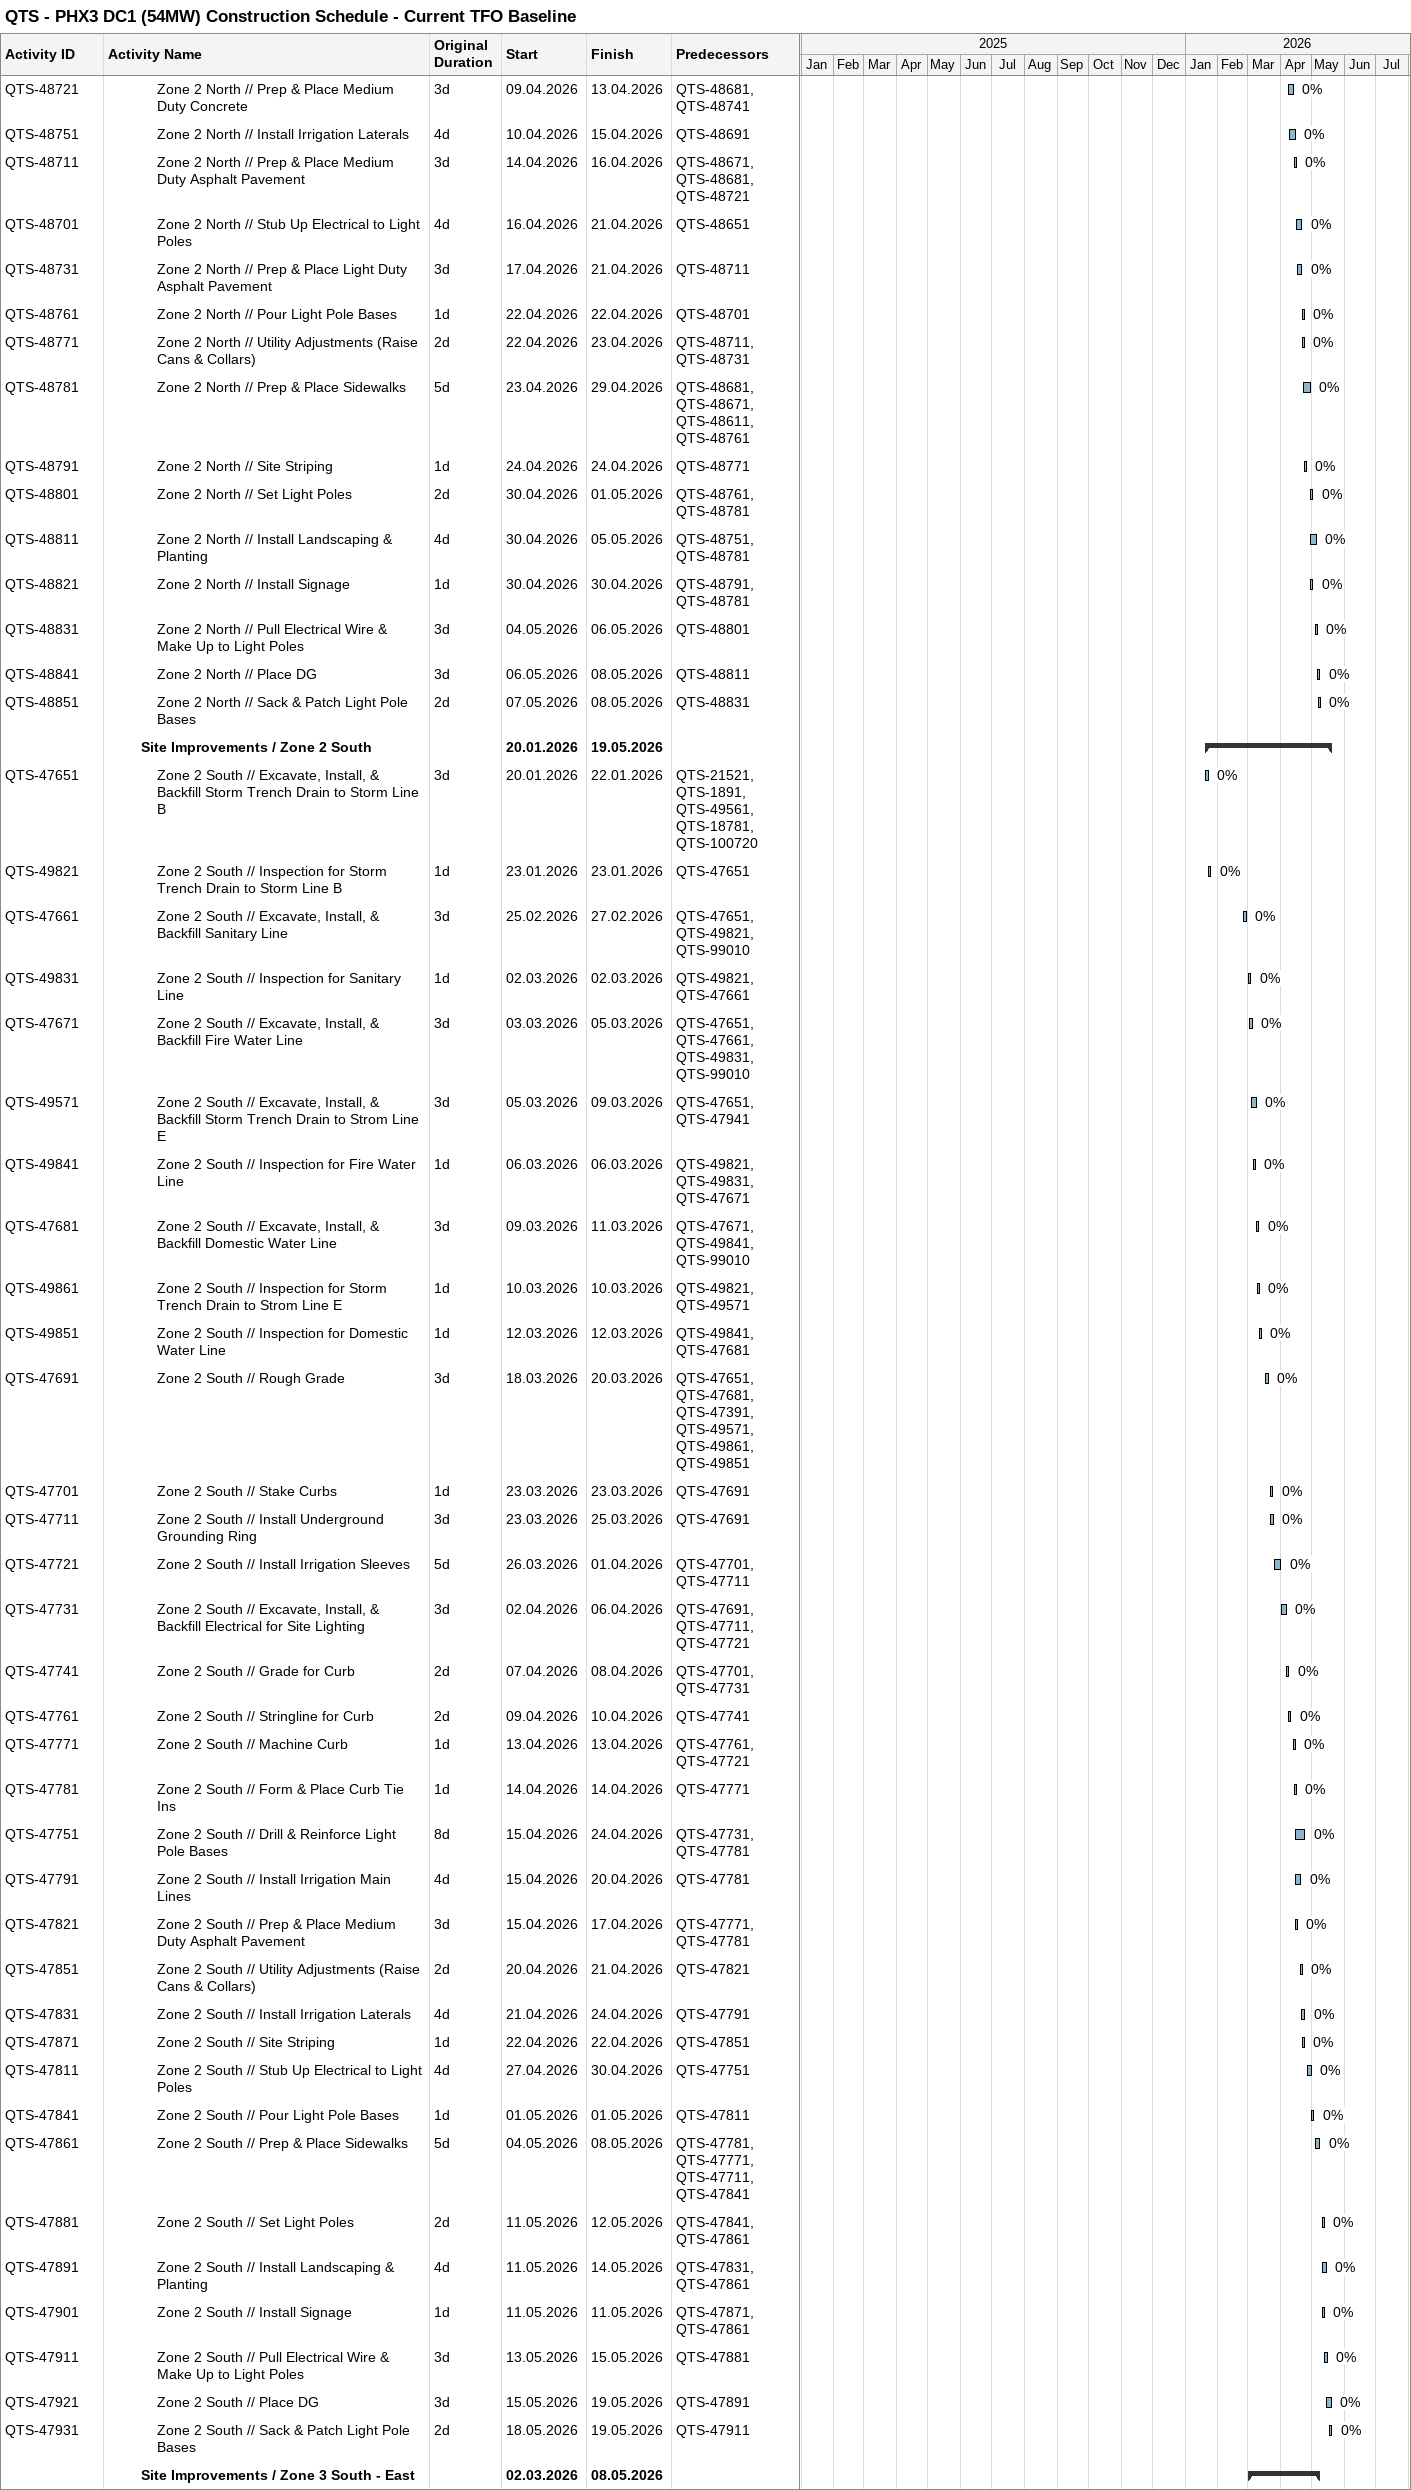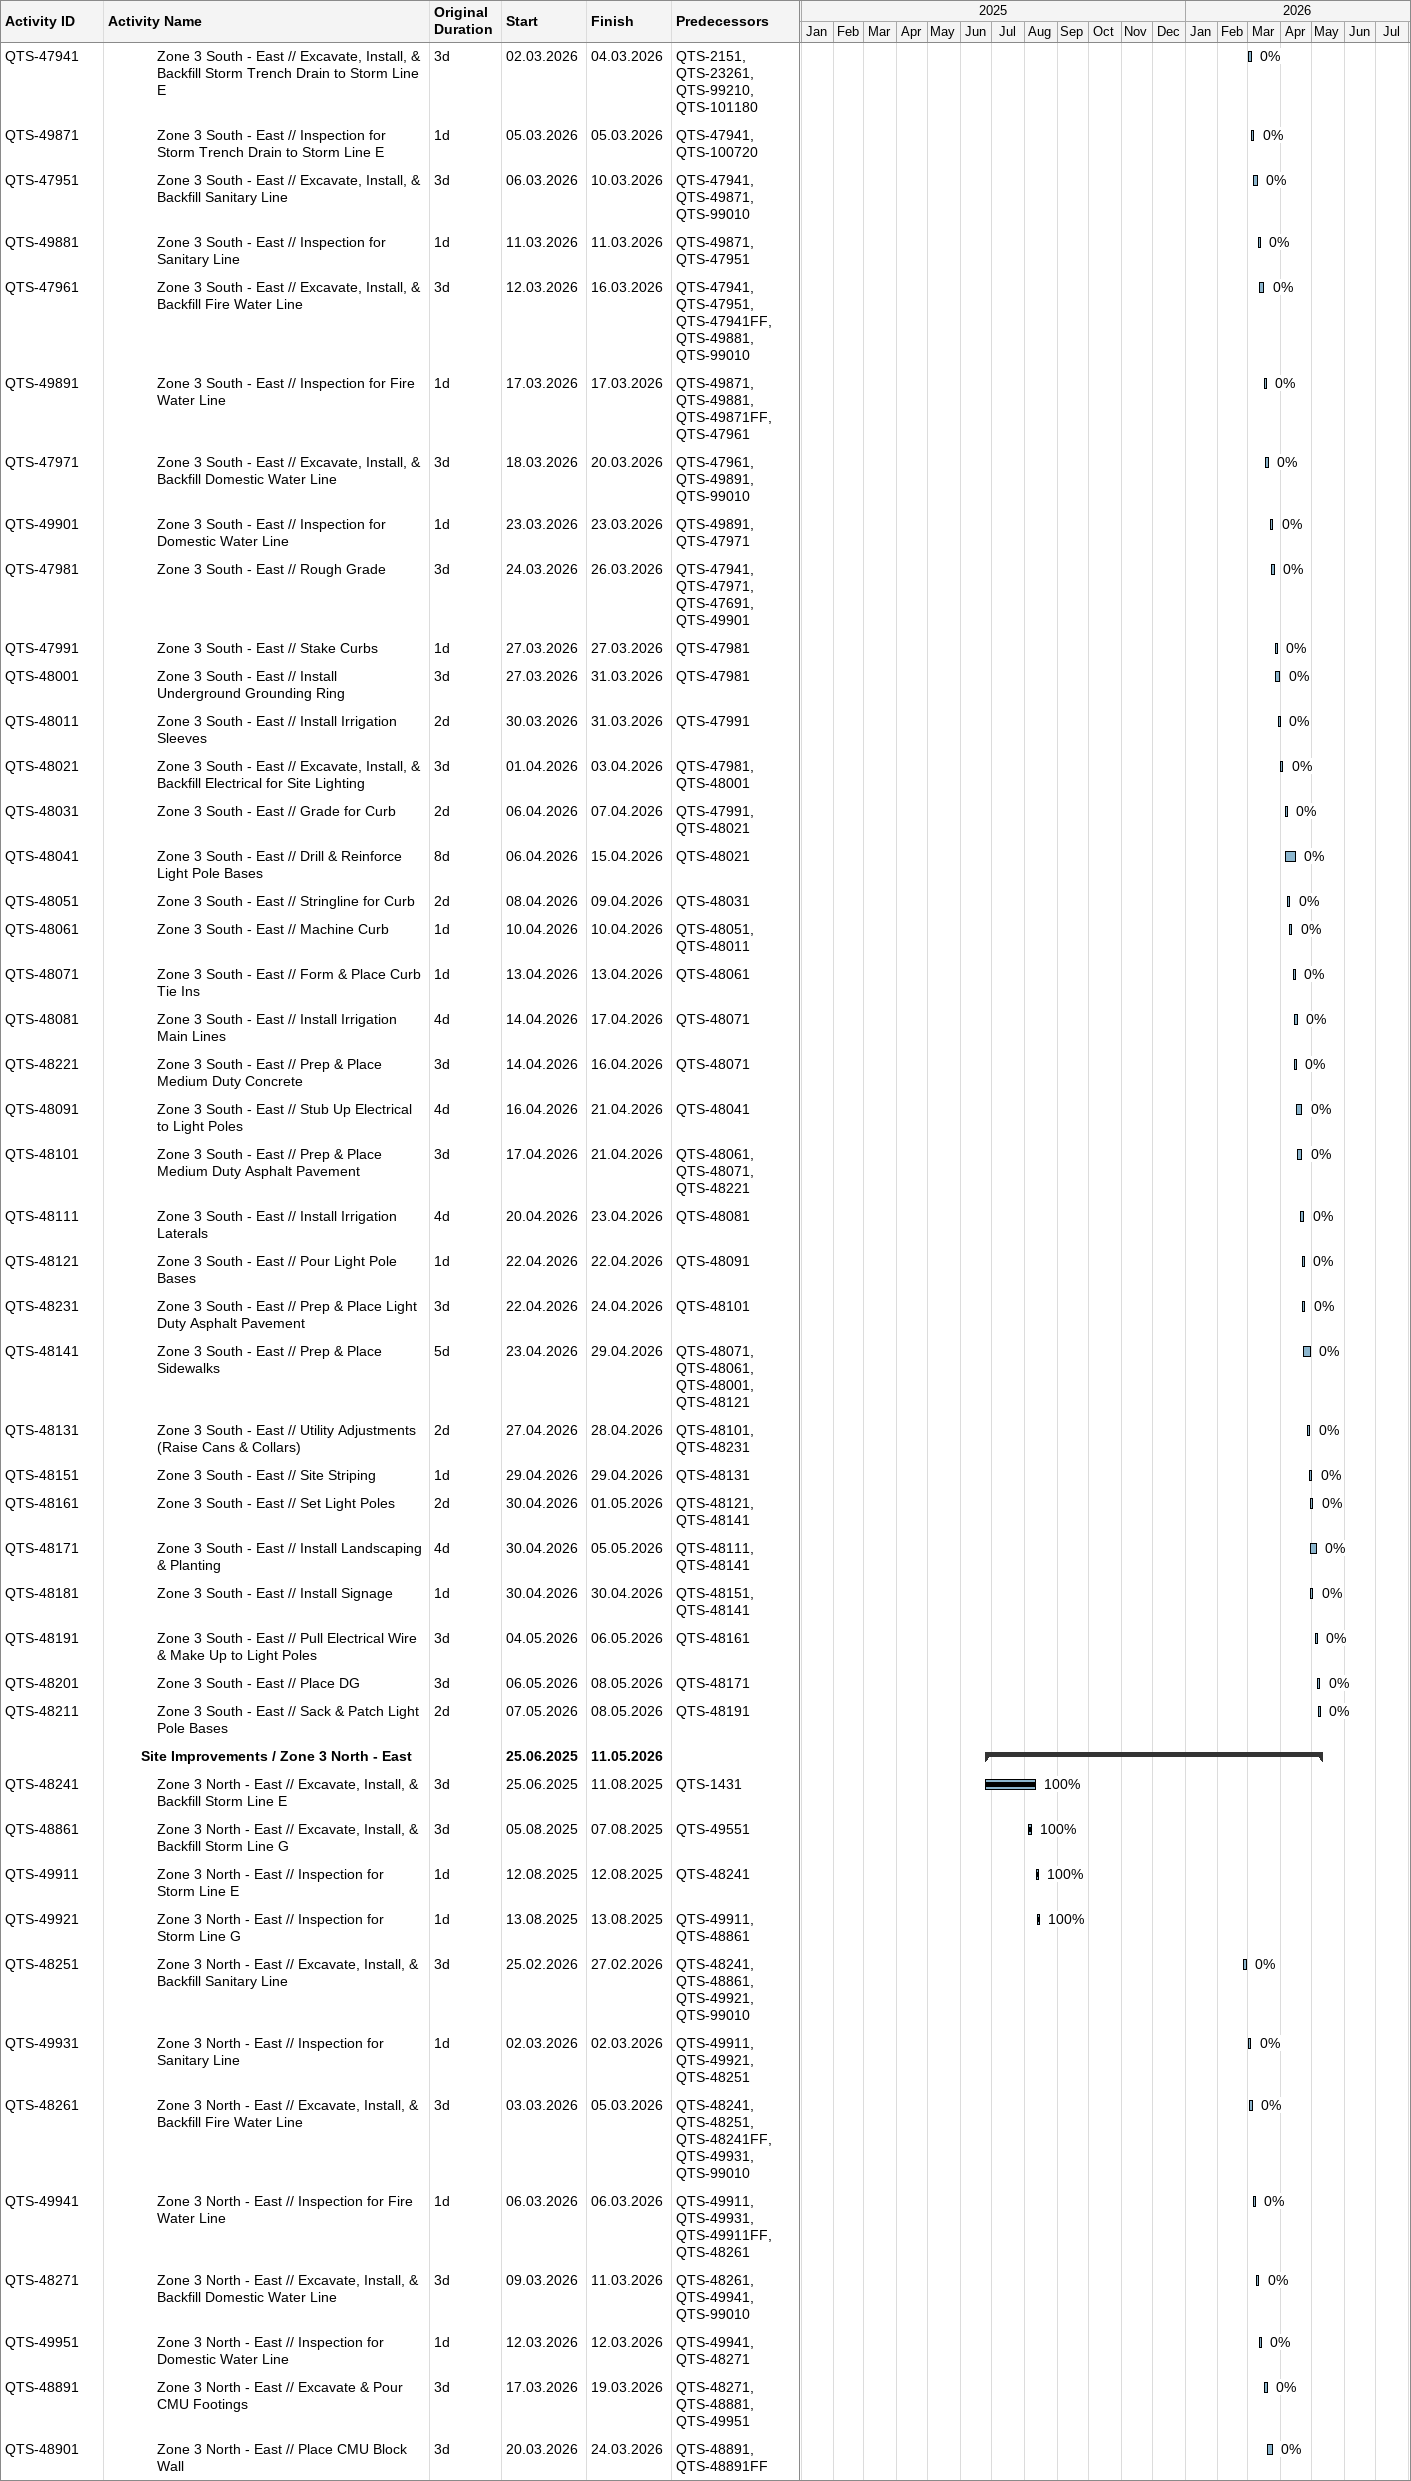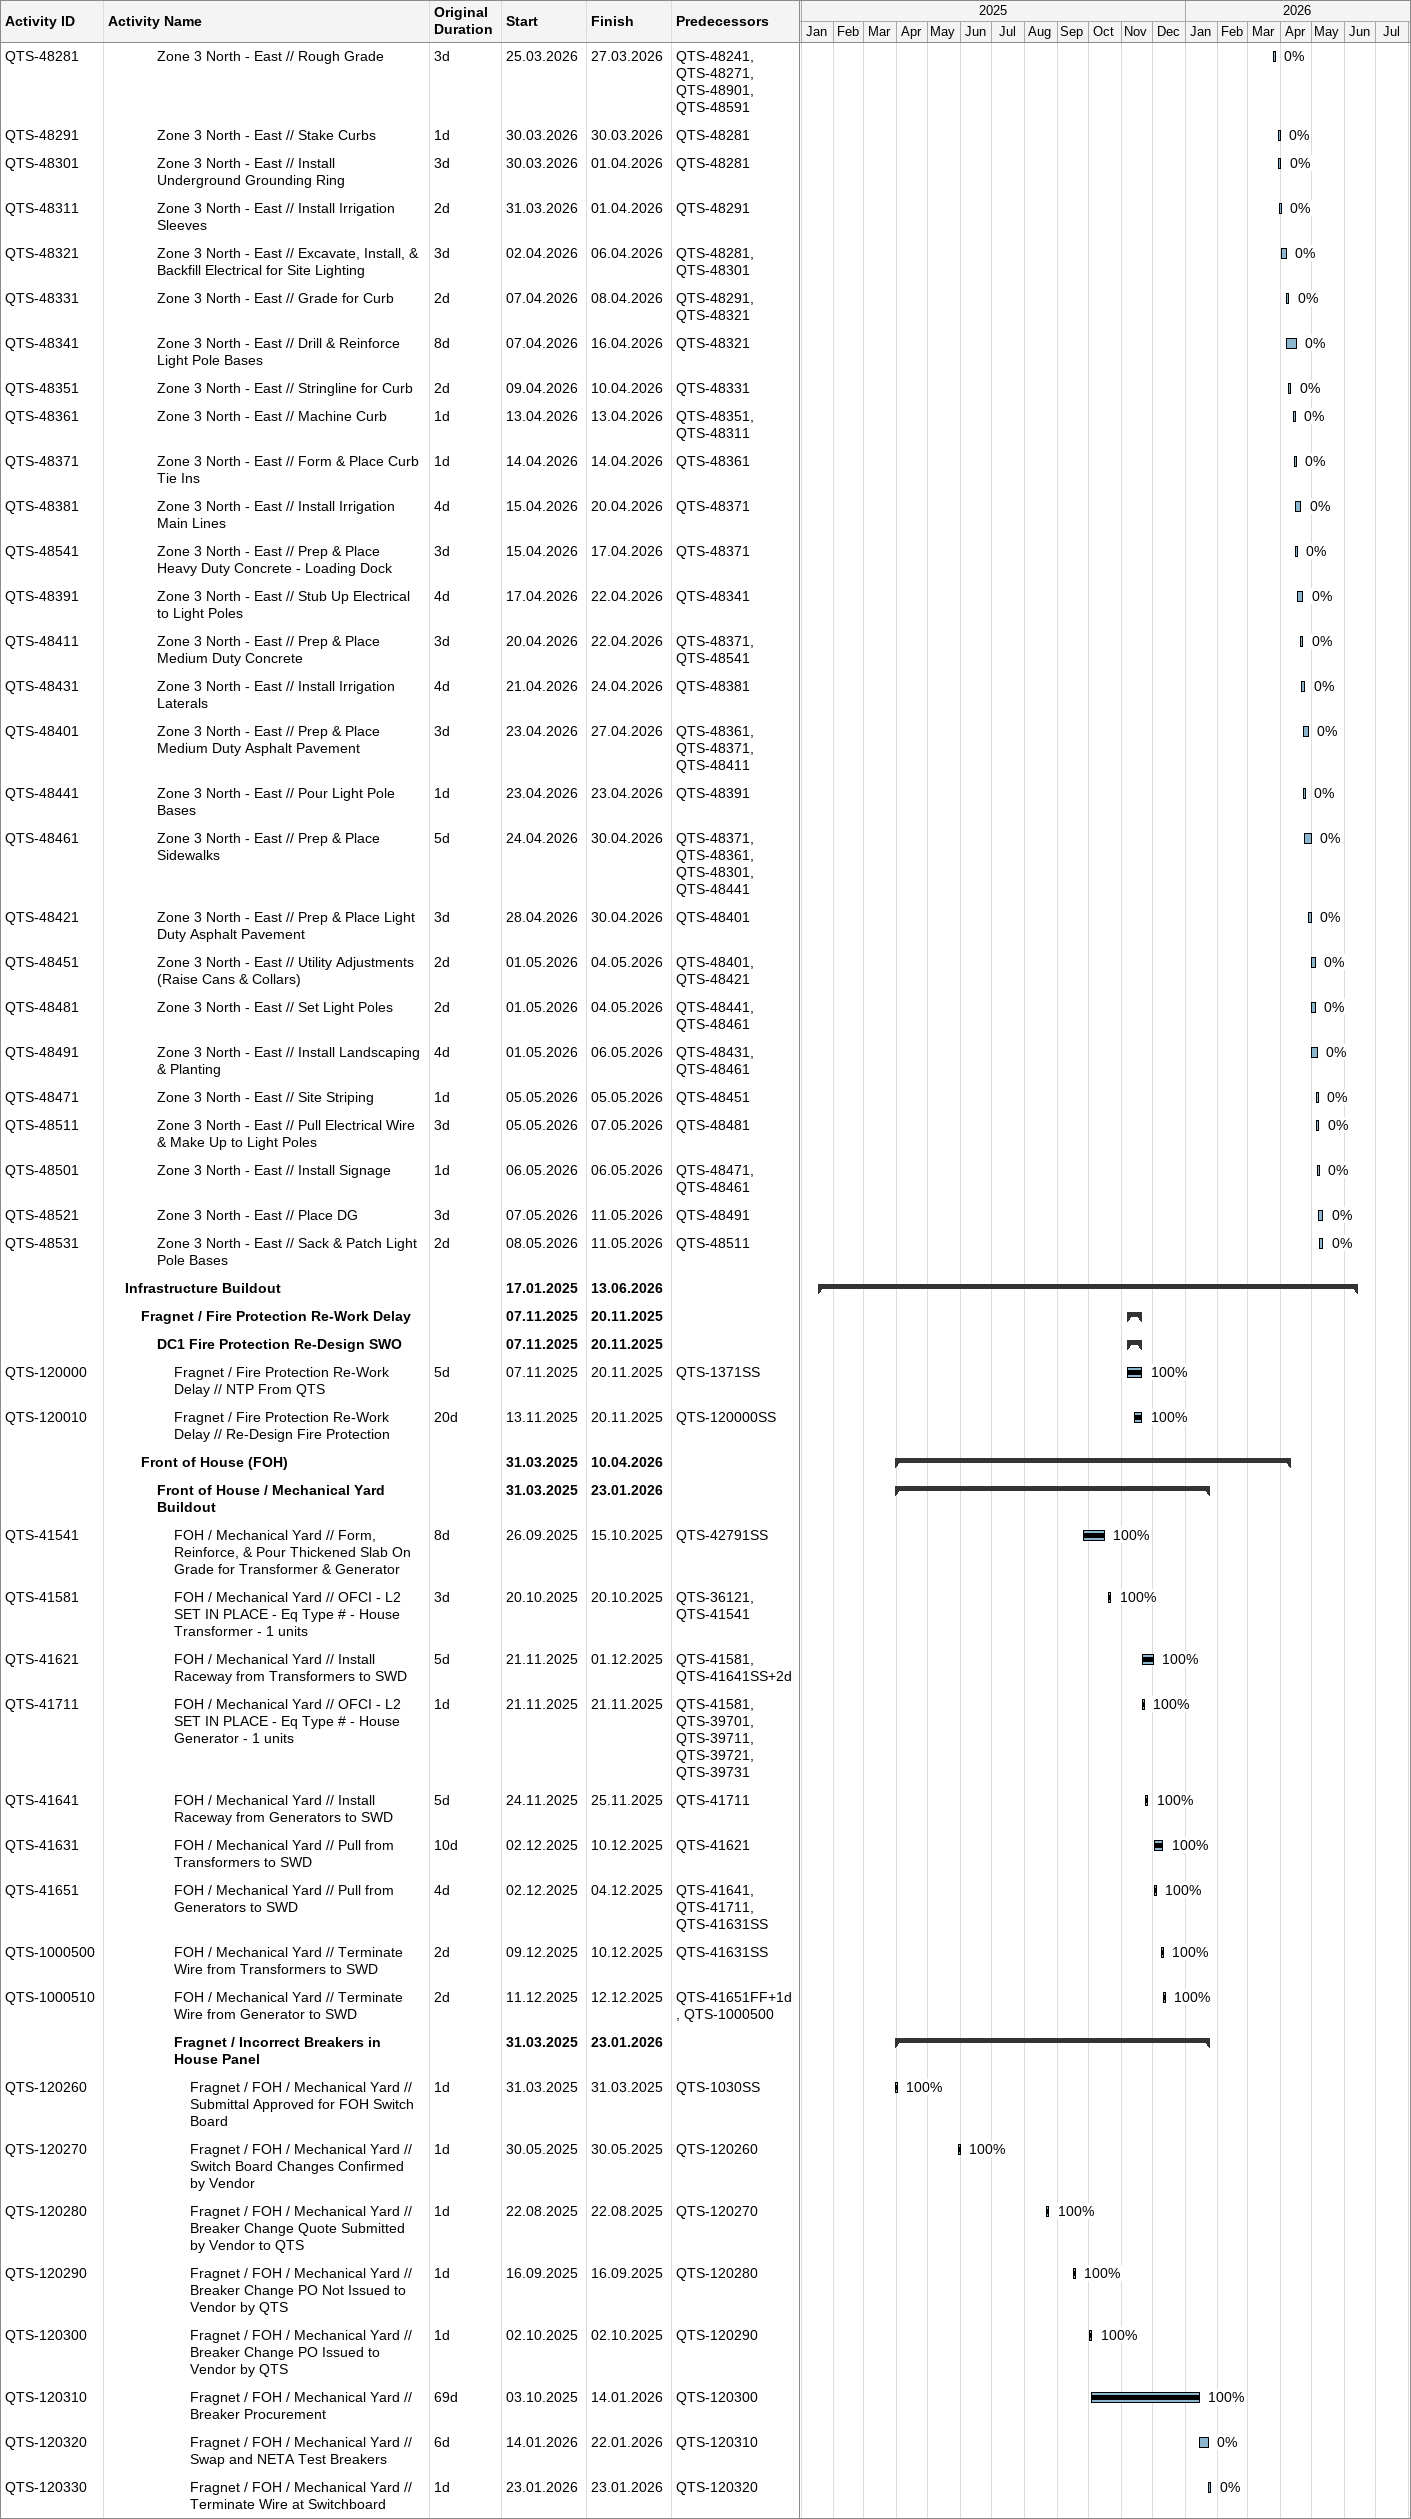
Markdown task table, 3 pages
QTS - PHX3 DC1 (54MW) Construction Schedule - Current TFO Baseline

| ID | Level | Task | Original duration | Start | Finish | Predecessors | % complete |
|---|---|---|---|---|---|---|---|
| QTS-48721 | 4 | Zone 2 North // Prep & Place Medium Duty Concrete | 3d | 2026-04-09 | 2026-04-13 | QTS-48681, QTS-48741 | 0 |
| QTS-48751 | 4 | Zone 2 North // Install Irrigation Laterals | 4d | 2026-04-10 | 2026-04-15 | QTS-48691 | 0 |
| QTS-48711 | 4 | Zone 2 North // Prep & Place Medium Duty Asphalt Pavement | 3d | 2026-04-14 | 2026-04-16 | QTS-48671, QTS-48681, QTS-48721 | 0 |
| QTS-48701 | 4 | Zone 2 North // Stub Up Electrical to Light Poles | 4d | 2026-04-16 | 2026-04-21 | QTS-48651 | 0 |
| QTS-48731 | 4 | Zone 2 North // Prep & Place Light Duty Asphalt Pavement | 3d | 2026-04-17 | 2026-04-21 | QTS-48711 | 0 |
| QTS-48761 | 4 | Zone 2 North // Pour Light Pole Bases | 1d | 2026-04-22 | 2026-04-22 | QTS-48701 | 0 |
| QTS-48771 | 4 | Zone 2 North // Utility Adjustments (Raise Cans & Collars) | 2d | 2026-04-22 | 2026-04-23 | QTS-48711, QTS-48731 | 0 |
| QTS-48781 | 4 | Zone 2 North // Prep & Place Sidewalks | 5d | 2026-04-23 | 2026-04-29 | QTS-48681, QTS-48671, QTS-48611, QTS-48761 | 0 |
| QTS-48791 | 4 | Zone 2 North // Site Striping | 1d | 2026-04-24 | 2026-04-24 | QTS-48771 | 0 |
| QTS-48801 | 4 | Zone 2 North // Set Light Poles | 2d | 2026-04-30 | 2026-05-01 | QTS-48761, QTS-48781 | 0 |
| QTS-48811 | 4 | Zone 2 North // Install Landscaping & Planting | 4d | 2026-04-30 | 2026-05-05 | QTS-48751, QTS-48781 | 0 |
| QTS-48821 | 4 | Zone 2 North // Install Signage | 1d | 2026-04-30 | 2026-04-30 | QTS-48791, QTS-48781 | 0 |
| QTS-48831 | 4 | Zone 2 North // Pull Electrical Wire & Make Up to Light Poles | 3d | 2026-05-04 | 2026-05-06 | QTS-48801 | 0 |
| QTS-48841 | 4 | Zone 2 North // Place DG | 3d | 2026-05-06 | 2026-05-08 | QTS-48811 | 0 |
| QTS-48851 | 4 | Zone 2 North // Sack & Patch Light Pole Bases | 2d | 2026-05-07 | 2026-05-08 | QTS-48831 | 0 |
|  | 3 | **Site Improvements / Zone 2 South** |  | 2026-01-20 | 2026-05-19 |  |  |
| QTS-47651 | 4 | Zone 2 South // Excavate, Install, & Backfill Storm Trench Drain to Storm Line B | 3d | 2026-01-20 | 2026-01-22 | QTS-21521, QTS-1891, QTS-49561, QTS-18781, QTS-100720 | 0 |
| QTS-49821 | 4 | Zone 2 South // Inspection for Storm Trench Drain to Storm Line B | 1d | 2026-01-23 | 2026-01-23 | QTS-47651 | 0 |
| QTS-47661 | 4 | Zone 2 South // Excavate, Install, & Backfill Sanitary Line | 3d | 2026-02-25 | 2026-02-27 | QTS-47651, QTS-49821, QTS-99010 | 0 |
| QTS-49831 | 4 | Zone 2 South // Inspection for Sanitary Line | 1d | 2026-03-02 | 2026-03-02 | QTS-49821, QTS-47661 | 0 |
| QTS-47671 | 4 | Zone 2 South // Excavate, Install, & Backfill Fire Water Line | 3d | 2026-03-03 | 2026-03-05 | QTS-47651, QTS-47661, QTS-49831, QTS-99010 | 0 |
| QTS-49571 | 4 | Zone 2 South // Excavate, Install, & Backfill Storm Trench Drain to Strom Line E | 3d | 2026-03-05 | 2026-03-09 | QTS-47651, QTS-47941 | 0 |
| QTS-49841 | 4 | Zone 2 South // Inspection for Fire Water Line | 1d | 2026-03-06 | 2026-03-06 | QTS-49821, QTS-49831, QTS-47671 | 0 |
| QTS-47681 | 4 | Zone 2 South // Excavate, Install, & Backfill Domestic Water Line | 3d | 2026-03-09 | 2026-03-11 | QTS-47671, QTS-49841, QTS-99010 | 0 |
| QTS-49861 | 4 | Zone 2 South // Inspection for Storm Trench Drain to Strom Line E | 1d | 2026-03-10 | 2026-03-10 | QTS-49821, QTS-49571 | 0 |
| QTS-49851 | 4 | Zone 2 South // Inspection for Domestic Water Line | 1d | 2026-03-12 | 2026-03-12 | QTS-49841, QTS-47681 | 0 |
| QTS-47691 | 4 | Zone 2 South // Rough Grade | 3d | 2026-03-18 | 2026-03-20 | QTS-47651, QTS-47681, QTS-47391, QTS-49571, QTS-49861, QTS-49851 | 0 |
| QTS-47701 | 4 | Zone 2 South // Stake Curbs | 1d | 2026-03-23 | 2026-03-23 | QTS-47691 | 0 |
| QTS-47711 | 4 | Zone 2 South // Install Underground Grounding Ring | 3d | 2026-03-23 | 2026-03-25 | QTS-47691 | 0 |
| QTS-47721 | 4 | Zone 2 South // Install Irrigation Sleeves | 5d | 2026-03-26 | 2026-04-01 | QTS-47701, QTS-47711 | 0 |
| QTS-47731 | 4 | Zone 2 South // Excavate, Install, & Backfill Electrical for Site Lighting | 3d | 2026-04-02 | 2026-04-06 | QTS-47691, QTS-47711, QTS-47721 | 0 |
| QTS-47741 | 4 | Zone 2 South // Grade for Curb | 2d | 2026-04-07 | 2026-04-08 | QTS-47701, QTS-47731 | 0 |
| QTS-47761 | 4 | Zone 2 South // Stringline for Curb | 2d | 2026-04-09 | 2026-04-10 | QTS-47741 | 0 |
| QTS-47771 | 4 | Zone 2 South // Machine Curb | 1d | 2026-04-13 | 2026-04-13 | QTS-47761, QTS-47721 | 0 |
| QTS-47781 | 4 | Zone 2 South // Form & Place Curb Tie Ins | 1d | 2026-04-14 | 2026-04-14 | QTS-47771 | 0 |
| QTS-47751 | 4 | Zone 2 South // Drill & Reinforce Light Pole Bases | 8d | 2026-04-15 | 2026-04-24 | QTS-47731, QTS-47781 | 0 |
| QTS-47791 | 4 | Zone 2 South // Install Irrigation Main Lines | 4d | 2026-04-15 | 2026-04-20 | QTS-47781 | 0 |
| QTS-47821 | 4 | Zone 2 South // Prep & Place Medium Duty Asphalt Pavement | 3d | 2026-04-15 | 2026-04-17 | QTS-47771, QTS-47781 | 0 |
| QTS-47851 | 4 | Zone 2 South // Utility Adjustments (Raise Cans & Collars) | 2d | 2026-04-20 | 2026-04-21 | QTS-47821 | 0 |
| QTS-47831 | 4 | Zone 2 South // Install Irrigation Laterals | 4d | 2026-04-21 | 2026-04-24 | QTS-47791 | 0 |
| QTS-47871 | 4 | Zone 2 South // Site Striping | 1d | 2026-04-22 | 2026-04-22 | QTS-47851 | 0 |
| QTS-47811 | 4 | Zone 2 South // Stub Up Electrical to Light Poles | 4d | 2026-04-27 | 2026-04-30 | QTS-47751 | 0 |
| QTS-47841 | 4 | Zone 2 South // Pour Light Pole Bases | 1d | 2026-05-01 | 2026-05-01 | QTS-47811 | 0 |
| QTS-47861 | 4 | Zone 2 South // Prep & Place Sidewalks | 5d | 2026-05-04 | 2026-05-08 | QTS-47781, QTS-47771, QTS-47711, QTS-47841 | 0 |
| QTS-47881 | 4 | Zone 2 South // Set Light Poles | 2d | 2026-05-11 | 2026-05-12 | QTS-47841, QTS-47861 | 0 |
| QTS-47891 | 4 | Zone 2 South // Install Landscaping & Planting | 4d | 2026-05-11 | 2026-05-14 | QTS-47831, QTS-47861 | 0 |
| QTS-47901 | 4 | Zone 2 South // Install Signage | 1d | 2026-05-11 | 2026-05-11 | QTS-47871, QTS-47861 | 0 |
| QTS-47911 | 4 | Zone 2 South // Pull Electrical Wire & Make Up to Light Poles | 3d | 2026-05-13 | 2026-05-15 | QTS-47881 | 0 |
| QTS-47921 | 4 | Zone 2 South // Place DG | 3d | 2026-05-15 | 2026-05-19 | QTS-47891 | 0 |
| QTS-47931 | 4 | Zone 2 South // Sack & Patch Light Pole Bases | 2d | 2026-05-18 | 2026-05-19 | QTS-47911 | 0 |
|  | 3 | **Site Improvements / Zone 3 South - East** |  | 2026-03-02 | 2026-05-08 |  |  |
| QTS-47941 | 4 | Zone 3 South - East // Excavate, Install, & Backfill Storm Trench Drain to Storm Line E | 3d | 2026-03-02 | 2026-03-04 | QTS-2151, QTS-23261, QTS-99210, QTS-101180 | 0 |
| QTS-49871 | 4 | Zone 3 South - East // Inspection for Storm Trench Drain to Storm Line E | 1d | 2026-03-05 | 2026-03-05 | QTS-47941, QTS-100720 | 0 |
| QTS-47951 | 4 | Zone 3 South - East // Excavate, Install, & Backfill Sanitary Line | 3d | 2026-03-06 | 2026-03-10 | QTS-47941, QTS-49871, QTS-99010 | 0 |
| QTS-49881 | 4 | Zone 3 South - East // Inspection for Sanitary Line | 1d | 2026-03-11 | 2026-03-11 | QTS-49871, QTS-47951 | 0 |
| QTS-47961 | 4 | Zone 3 South - East // Excavate, Install, & Backfill Fire Water Line | 3d | 2026-03-12 | 2026-03-16 | QTS-47941, QTS-47951, QTS-47941FF, QTS-49881, QTS-99010 | 0 |
| QTS-49891 | 4 | Zone 3 South - East // Inspection for Fire Water Line | 1d | 2026-03-17 | 2026-03-17 | QTS-49871, QTS-49881, QTS-49871FF, QTS-47961 | 0 |
| QTS-47971 | 4 | Zone 3 South - East // Excavate, Install, & Backfill Domestic Water Line | 3d | 2026-03-18 | 2026-03-20 | QTS-47961, QTS-49891, QTS-99010 | 0 |
| QTS-49901 | 4 | Zone 3 South - East // Inspection for Domestic Water Line | 1d | 2026-03-23 | 2026-03-23 | QTS-49891, QTS-47971 | 0 |
| QTS-47981 | 4 | Zone 3 South - East // Rough Grade | 3d | 2026-03-24 | 2026-03-26 | QTS-47941, QTS-47971, QTS-47691, QTS-49901 | 0 |
| QTS-47991 | 4 | Zone 3 South - East // Stake Curbs | 1d | 2026-03-27 | 2026-03-27 | QTS-47981 | 0 |
| QTS-48001 | 4 | Zone 3 South - East // Install Underground Grounding Ring | 3d | 2026-03-27 | 2026-03-31 | QTS-47981 | 0 |
| QTS-48011 | 4 | Zone 3 South - East // Install Irrigation Sleeves | 2d | 2026-03-30 | 2026-03-31 | QTS-47991 | 0 |
| QTS-48021 | 4 | Zone 3 South - East // Excavate, Install, & Backfill Electrical for Site Lighting | 3d | 2026-04-01 | 2026-04-03 | QTS-47981, QTS-48001 | 0 |
| QTS-48031 | 4 | Zone 3 South - East // Grade for Curb | 2d | 2026-04-06 | 2026-04-07 | QTS-47991, QTS-48021 | 0 |
| QTS-48041 | 4 | Zone 3 South - East // Drill & Reinforce Light Pole Bases | 8d | 2026-04-06 | 2026-04-15 | QTS-48021 | 0 |
| QTS-48051 | 4 | Zone 3 South - East // Stringline for Curb | 2d | 2026-04-08 | 2026-04-09 | QTS-48031 | 0 |
| QTS-48061 | 4 | Zone 3 South - East // Machine Curb | 1d | 2026-04-10 | 2026-04-10 | QTS-48051, QTS-48011 | 0 |
| QTS-48071 | 4 | Zone 3 South - East // Form & Place Curb Tie Ins | 1d | 2026-04-13 | 2026-04-13 | QTS-48061 | 0 |
| QTS-48081 | 4 | Zone 3 South - East // Install Irrigation Main Lines | 4d | 2026-04-14 | 2026-04-17 | QTS-48071 | 0 |
| QTS-48221 | 4 | Zone 3 South - East // Prep & Place Medium Duty Concrete | 3d | 2026-04-14 | 2026-04-16 | QTS-48071 | 0 |
| QTS-48091 | 4 | Zone 3 South - East // Stub Up Electrical to Light Poles | 4d | 2026-04-16 | 2026-04-21 | QTS-48041 | 0 |
| QTS-48101 | 4 | Zone 3 South - East // Prep & Place Medium Duty Asphalt Pavement | 3d | 2026-04-17 | 2026-04-21 | QTS-48061, QTS-48071, QTS-48221 | 0 |
| QTS-48111 | 4 | Zone 3 South - East // Install Irrigation Laterals | 4d | 2026-04-20 | 2026-04-23 | QTS-48081 | 0 |
| QTS-48121 | 4 | Zone 3 South - East // Pour Light Pole Bases | 1d | 2026-04-22 | 2026-04-22 | QTS-48091 | 0 |
| QTS-48231 | 4 | Zone 3 South - East // Prep & Place Light Duty Asphalt Pavement | 3d | 2026-04-22 | 2026-04-24 | QTS-48101 | 0 |
| QTS-48141 | 4 | Zone 3 South - East // Prep & Place Sidewalks | 5d | 2026-04-23 | 2026-04-29 | QTS-48071, QTS-48061, QTS-48001, QTS-48121 | 0 |
| QTS-48131 | 4 | Zone 3 South - East // Utility Adjustments (Raise Cans & Collars) | 2d | 2026-04-27 | 2026-04-28 | QTS-48101, QTS-48231 | 0 |
| QTS-48151 | 4 | Zone 3 South - East // Site Striping | 1d | 2026-04-29 | 2026-04-29 | QTS-48131 | 0 |
| QTS-48161 | 4 | Zone 3 South - East // Set Light Poles | 2d | 2026-04-30 | 2026-05-01 | QTS-48121, QTS-48141 | 0 |
| QTS-48171 | 4 | Zone 3 South - East // Install Landscaping & Planting | 4d | 2026-04-30 | 2026-05-05 | QTS-48111, QTS-48141 | 0 |
| QTS-48181 | 4 | Zone 3 South - East // Install Signage | 1d | 2026-04-30 | 2026-04-30 | QTS-48151, QTS-48141 | 0 |
| QTS-48191 | 4 | Zone 3 South - East // Pull Electrical Wire & Make Up to Light Poles | 3d | 2026-05-04 | 2026-05-06 | QTS-48161 | 0 |
| QTS-48201 | 4 | Zone 3 South - East // Place DG | 3d | 2026-05-06 | 2026-05-08 | QTS-48171 | 0 |
| QTS-48211 | 4 | Zone 3 South - East // Sack & Patch Light Pole Bases | 2d | 2026-05-07 | 2026-05-08 | QTS-48191 | 0 |
|  | 3 | **Site Improvements / Zone 3 North - East** |  | 2025-06-25 | 2026-05-11 |  |  |
| QTS-48241 | 4 | Zone 3 North - East // Excavate, Install, & Backfill Storm Line E | 3d | 2025-06-25 | 2025-08-11 | QTS-1431 | 100 |
| QTS-48861 | 4 | Zone 3 North - East // Excavate, Install, & Backfill Storm Line G | 3d | 2025-08-05 | 2025-08-07 | QTS-49551 | 100 |
| QTS-49911 | 4 | Zone 3 North - East // Inspection for Storm Line E | 1d | 2025-08-12 | 2025-08-12 | QTS-48241 | 100 |
| QTS-49921 | 4 | Zone 3 North - East // Inspection for Storm Line G | 1d | 2025-08-13 | 2025-08-13 | QTS-49911, QTS-48861 | 100 |
| QTS-48251 | 4 | Zone 3 North - East // Excavate, Install, & Backfill Sanitary Line | 3d | 2026-02-25 | 2026-02-27 | QTS-48241, QTS-48861, QTS-49921, QTS-99010 | 0 |
| QTS-49931 | 4 | Zone 3 North - East // Inspection for Sanitary Line | 1d | 2026-03-02 | 2026-03-02 | QTS-49911, QTS-49921, QTS-48251 | 0 |
| QTS-48261 | 4 | Zone 3 North - East // Excavate, Install, & Backfill Fire Water Line | 3d | 2026-03-03 | 2026-03-05 | QTS-48241, QTS-48251, QTS-48241FF, QTS-49931, QTS-99010 | 0 |
| QTS-49941 | 4 | Zone 3 North - East // Inspection for Fire Water Line | 1d | 2026-03-06 | 2026-03-06 | QTS-49911, QTS-49931, QTS-49911FF, QTS-48261 | 0 |
| QTS-48271 | 4 | Zone 3 North - East // Excavate, Install, & Backfill Domestic Water Line | 3d | 2026-03-09 | 2026-03-11 | QTS-48261, QTS-49941, QTS-99010 | 0 |
| QTS-49951 | 4 | Zone 3 North - East // Inspection for Domestic Water Line | 1d | 2026-03-12 | 2026-03-12 | QTS-49941, QTS-48271 | 0 |
| QTS-48891 | 4 | Zone 3 North - East // Excavate & Pour CMU Footings | 3d | 2026-03-17 | 2026-03-19 | QTS-48271, QTS-48881, QTS-49951 | 0 |
| QTS-48901 | 4 | Zone 3 North - East // Place CMU Block Wall | 3d | 2026-03-20 | 2026-03-24 | QTS-48891, QTS-48891FF | 0 |
| QTS-48281 | 4 | Zone 3 North - East // Rough Grade | 3d | 2026-03-25 | 2026-03-27 | QTS-48241, QTS-48271, QTS-48901, QTS-48591 | 0 |
| QTS-48291 | 4 | Zone 3 North - East // Stake Curbs | 1d | 2026-03-30 | 2026-03-30 | QTS-48281 | 0 |
| QTS-48301 | 4 | Zone 3 North - East // Install Underground Grounding Ring | 3d | 2026-03-30 | 2026-04-01 | QTS-48281 | 0 |
| QTS-48311 | 4 | Zone 3 North - East // Install Irrigation Sleeves | 2d | 2026-03-31 | 2026-04-01 | QTS-48291 | 0 |
| QTS-48321 | 4 | Zone 3 North - East // Excavate, Install, & Backfill Electrical for Site Lighting | 3d | 2026-04-02 | 2026-04-06 | QTS-48281, QTS-48301 | 0 |
| QTS-48331 | 4 | Zone 3 North - East // Grade for Curb | 2d | 2026-04-07 | 2026-04-08 | QTS-48291, QTS-48321 | 0 |
| QTS-48341 | 4 | Zone 3 North - East // Drill & Reinforce Light Pole Bases | 8d | 2026-04-07 | 2026-04-16 | QTS-48321 | 0 |
| QTS-48351 | 4 | Zone 3 North - East // Stringline for Curb | 2d | 2026-04-09 | 2026-04-10 | QTS-48331 | 0 |
| QTS-48361 | 4 | Zone 3 North - East // Machine Curb | 1d | 2026-04-13 | 2026-04-13 | QTS-48351, QTS-48311 | 0 |
| QTS-48371 | 4 | Zone 3 North - East // Form & Place Curb Tie Ins | 1d | 2026-04-14 | 2026-04-14 | QTS-48361 | 0 |
| QTS-48381 | 4 | Zone 3 North - East // Install Irrigation Main Lines | 4d | 2026-04-15 | 2026-04-20 | QTS-48371 | 0 |
| QTS-48541 | 4 | Zone 3 North - East // Prep & Place Heavy Duty Concrete - Loading Dock | 3d | 2026-04-15 | 2026-04-17 | QTS-48371 | 0 |
| QTS-48391 | 4 | Zone 3 North - East // Stub Up Electrical to Light Poles | 4d | 2026-04-17 | 2026-04-22 | QTS-48341 | 0 |
| QTS-48411 | 4 | Zone 3 North - East // Prep & Place Medium Duty Concrete | 3d | 2026-04-20 | 2026-04-22 | QTS-48371, QTS-48541 | 0 |
| QTS-48431 | 4 | Zone 3 North - East // Install Irrigation Laterals | 4d | 2026-04-21 | 2026-04-24 | QTS-48381 | 0 |
| QTS-48401 | 4 | Zone 3 North - East // Prep & Place Medium Duty Asphalt Pavement | 3d | 2026-04-23 | 2026-04-27 | QTS-48361, QTS-48371, QTS-48411 | 0 |
| QTS-48441 | 4 | Zone 3 North - East // Pour Light Pole Bases | 1d | 2026-04-23 | 2026-04-23 | QTS-48391 | 0 |
| QTS-48461 | 4 | Zone 3 North - East // Prep & Place Sidewalks | 5d | 2026-04-24 | 2026-04-30 | QTS-48371, QTS-48361, QTS-48301, QTS-48441 | 0 |
| QTS-48421 | 4 | Zone 3 North - East // Prep & Place Light Duty Asphalt Pavement | 3d | 2026-04-28 | 2026-04-30 | QTS-48401 | 0 |
| QTS-48451 | 4 | Zone 3 North - East // Utility Adjustments (Raise Cans & Collars) | 2d | 2026-05-01 | 2026-05-04 | QTS-48401, QTS-48421 | 0 |
| QTS-48481 | 4 | Zone 3 North - East // Set Light Poles | 2d | 2026-05-01 | 2026-05-04 | QTS-48441, QTS-48461 | 0 |
| QTS-48491 | 4 | Zone 3 North - East // Install Landscaping & Planting | 4d | 2026-05-01 | 2026-05-06 | QTS-48431, QTS-48461 | 0 |
| QTS-48471 | 4 | Zone 3 North - East // Site Striping | 1d | 2026-05-05 | 2026-05-05 | QTS-48451 | 0 |
| QTS-48511 | 4 | Zone 3 North - East // Pull Electrical Wire & Make Up to Light Poles | 3d | 2026-05-05 | 2026-05-07 | QTS-48481 | 0 |
| QTS-48501 | 4 | Zone 3 North - East // Install Signage | 1d | 2026-05-06 | 2026-05-06 | QTS-48471, QTS-48461 | 0 |
| QTS-48521 | 4 | Zone 3 North - East // Place DG | 3d | 2026-05-07 | 2026-05-11 | QTS-48491 | 0 |
| QTS-48531 | 4 | Zone 3 North - East // Sack & Patch Light Pole Bases | 2d | 2026-05-08 | 2026-05-11 | QTS-48511 | 0 |
|  | 2 | **Infrastructure Buildout** |  | 2025-01-17 | 2026-06-13 |  |  |
|  | 3 | **Fragnet / Fire Protection Re-Work Delay** |  | 2025-11-07 | 2025-11-20 |  |  |
|  | 4 | **DC1 Fire Protection Re-Design SWO** |  | 2025-11-07 | 2025-11-20 |  |  |
| QTS-120000 | 5 | Fragnet / Fire Protection Re-Work Delay // NTP From QTS | 5d | 2025-11-07 | 2025-11-20 | QTS-1371SS | 100 |
| QTS-120010 | 5 | Fragnet / Fire Protection Re-Work Delay // Re-Design Fire Protection | 20d | 2025-11-13 | 2025-11-20 | QTS-120000SS | 100 |
|  | 3 | **Front of House (FOH)** |  | 2025-03-31 | 2026-04-10 |  |  |
|  | 4 | **Front of House / Mechanical Yard Buildout** |  | 2025-03-31 | 2026-01-23 |  |  |
| QTS-41541 | 5 | FOH / Mechanical Yard // Form, Reinforce, & Pour Thickened Slab On Grade for Transformer & Generator | 8d | 2025-09-26 | 2025-10-15 | QTS-42791SS | 100 |
| QTS-41581 | 5 | FOH / Mechanical Yard // OFCI - L2 SET IN PLACE - Eq Type # - House Transformer - 1 units | 3d | 2025-10-20 | 2025-10-20 | QTS-36121, QTS-41541 | 100 |
| QTS-41621 | 5 | FOH / Mechanical Yard // Install Raceway from Transformers to SWD | 5d | 2025-11-21 | 2025-12-01 | QTS-41581, QTS-41641SS+2d | 100 |
| QTS-41711 | 5 | FOH / Mechanical Yard // OFCI - L2 SET IN PLACE - Eq Type # - House Generator - 1 units | 1d | 2025-11-21 | 2025-11-21 | QTS-41581, QTS-39701, QTS-39711, QTS-39721, QTS-39731 | 100 |
| QTS-41641 | 5 | FOH / Mechanical Yard // Install Raceway from Generators to SWD | 5d | 2025-11-24 | 2025-11-25 | QTS-41711 | 100 |
| QTS-41631 | 5 | FOH / Mechanical Yard // Pull from Transformers to SWD | 10d | 2025-12-02 | 2025-12-10 | QTS-41621 | 100 |
| QTS-41651 | 5 | FOH / Mechanical Yard // Pull from Generators to SWD | 4d | 2025-12-02 | 2025-12-04 | QTS-41641, QTS-41711, QTS-41631SS | 100 |
| QTS-1000500 | 5 | FOH / Mechanical Yard // Terminate Wire from Transformers to SWD | 2d | 2025-12-09 | 2025-12-10 | QTS-41631SS | 100 |
| QTS-1000510 | 5 | FOH / Mechanical Yard // Terminate Wire from Generator to SWD | 2d | 2025-12-11 | 2025-12-12 | QTS-41651FF+1d, QTS-1000500 | 100 |
|  | 5 | **Fragnet / Incorrect Breakers in House Panel** |  | 2025-03-31 | 2026-01-23 |  |  |
| QTS-120260 | 6 | Fragnet / FOH / Mechanical Yard // Submittal Approved for FOH Switch Board | 1d | 2025-03-31 | 2025-03-31 | QTS-1030SS | 100 |
| QTS-120270 | 6 | Fragnet / FOH / Mechanical Yard // Switch Board Changes Confirmed by Vendor | 1d | 2025-05-30 | 2025-05-30 | QTS-120260 | 100 |
| QTS-120280 | 6 | Fragnet / FOH / Mechanical Yard // Breaker Change Quote Submitted by Vendor to QTS | 1d | 2025-08-22 | 2025-08-22 | QTS-120270 | 100 |
| QTS-120290 | 6 | Fragnet / FOH / Mechanical Yard // Breaker Change PO Not Issued to Vendor by QTS | 1d | 2025-09-16 | 2025-09-16 | QTS-120280 | 100 |
| QTS-120300 | 6 | Fragnet / FOH / Mechanical Yard // Breaker Change PO Issued to Vendor by QTS | 1d | 2025-10-02 | 2025-10-02 | QTS-120290 | 100 |
| QTS-120310 | 6 | Fragnet / FOH / Mechanical Yard // Breaker Procurement | 69d | 2025-10-03 | 2026-01-14 | QTS-120300 | 100 |
| QTS-120320 | 6 | Fragnet / FOH / Mechanical Yard // Swap and NETA Test Breakers | 6d | 2026-01-14 | 2026-01-22 | QTS-120310 | 0 |
| QTS-120330 | 6 | Fragnet / FOH / Mechanical Yard // Terminate Wire at Switchboard | 1d | 2026-01-23 | 2026-01-23 | QTS-120320 | 0 |
